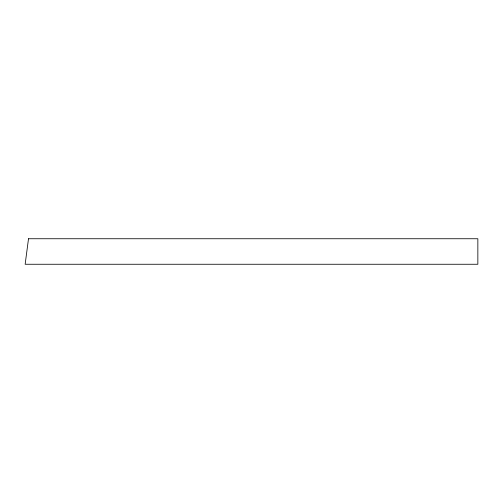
<?xml version="1.0" encoding="UTF-8"?>
<svg xmlns="http://www.w3.org/2000/svg" width="503" height="503" viewBox="0 0 503 503"><rect width="100%" height="100%" fill="white"/><g stroke="black" fill="none" stroke-linecap="round" stroke-linejoin="round"><path stroke-width="0.75" d="M28.508 238.743L25.15 264.257L477.85 264.257L477.85 238.743L28.508 238.743"/></g></svg>
